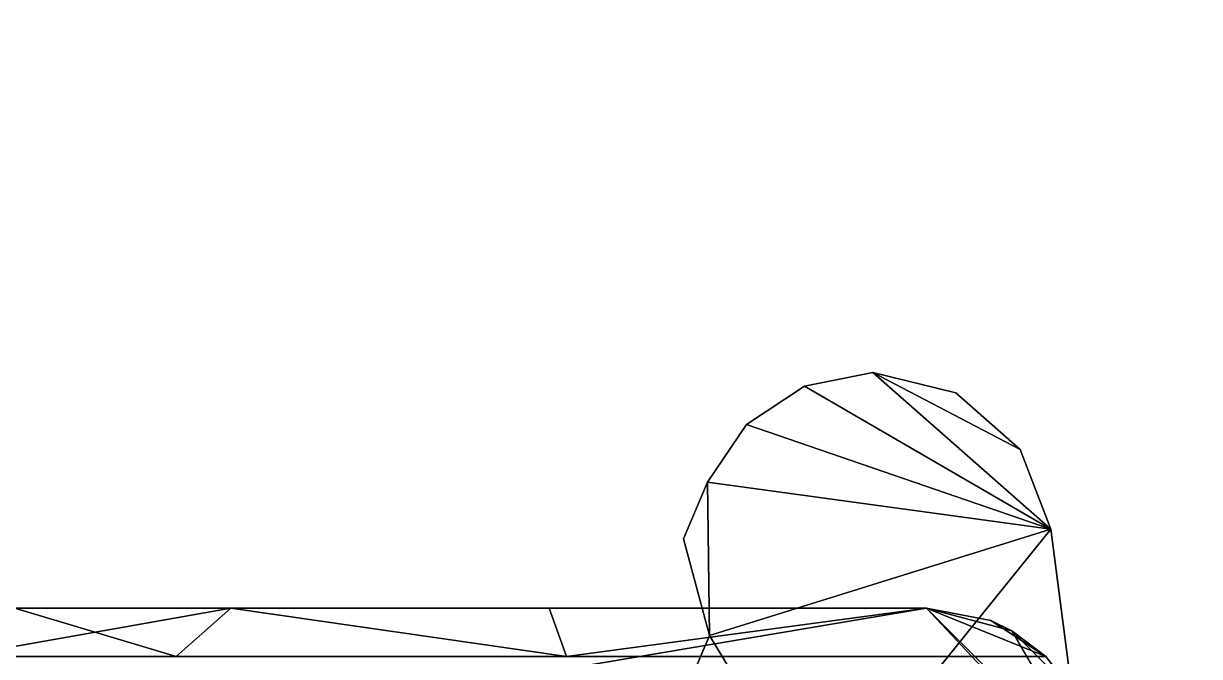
# Model space of a CAD drawing. Extents: x -80 to 2901, y -3352 to 80.
# Drawn here: x 1775.7 to 1796.34, y -558.85 to -547.75 of the extents above; entities that cross this region are included whole.
import ezdxf

# ---------------------------------------------------------------- set-up
doc = ezdxf.new("R2010")
doc.units = 0

# ---------------------------------------------------------------- blocks, each defined once
blk = doc.blocks.new('cocina Juan v2.bajo pileta 2p gola 72x18.Suelo1', base_point=(0, 18))
at = {"layer": 'Blanco', "color": 0}
for points in [[(0, 18), (0, 575), (800, 575), (800, 18)], [(0, 18, 18), (0, 575, 18), (800, 575, 18), (800, 18, 18)]]:
    blk.add_3dface(points, dxfattribs=at)
blk = doc.blocks.new('cocina Juan v2.bajo pileta 2p gola 72x18.Suelo')
at = {"layer": 'Blanco'}
blk.add_blockref('cocina Juan v2.bajo pileta 2p gola 72x18.Suelo1', (0, 18), dxfattribs=at)
blk = doc.blocks.new('cocina Juan v2.bajo pileta 2p gola 72x18.gola placa sin fijaciones [1]1', base_point=(0, 36, 850))
at = {"layer": 'blanco', "color": 0}
for points in [[(0, 36, 778), (0, 18, 778), (800, 18, 778), (800, 36, 778)], [(800, 36, 850), (800, 18, 850), (0, 18, 850), (0, 36, 850)]]:
    blk.add_3dface(points, dxfattribs=at)
blk = doc.blocks.new('cocina Juan v2.bajo pileta 2p gola 72x18.gola placa sin fijaciones [1]')
at = {"layer": 'Blanco'}
blk.add_blockref('cocina Juan v2.bajo pileta 2p gola 72x18.gola placa sin fijaciones [1]1', (0, 36, 850), dxfattribs=at)
blk = doc.blocks.new('cocina Juan v2.bajo pileta 2p gola 72x18.puerta gola 40 (doble) [1]3', base_point=(757.55, 18.8, 661.5))
at = {"layer": 'ACCESSORY', "color": 0, "invisible_edges": 8}
for points in [[(775.61, 26.13, 693.65), (774.412, 25.893, 693.65), (778.734, 23.384, 693.65), (775.61, 26.13, 693.65)], [(775.61, 26.13, 693.65), (774.412, 25.893, 693.65), (778.734, 23.384, 693.65), (775.61, 26.13, 693.65)], [(775.61, 26.13, 686.35), (774.412, 25.893, 686.35), (774.412, 25.893, 693.65), (775.61, 26.13, 686.35)], [(775.61, 26.13, 686.35), (774.412, 25.893, 686.35), (774.412, 25.893, 693.65), (775.61, 26.13, 686.35)], [(775.61, 26.13, 693.65), (775.61, 26.13, 686.35), (774.412, 25.893, 693.65), (775.61, 26.13, 693.65)], [(775.61, 26.13, 693.65), (775.61, 26.13, 686.35), (774.412, 25.893, 693.65), (775.61, 26.13, 693.65)], [(778.734, 23.384, 686.35), (774.412, 25.893, 686.35), (775.61, 26.13, 686.35), (778.734, 23.384, 686.35)], [(778.734, 23.384, 686.35), (774.412, 25.893, 686.35), (775.61, 26.13, 686.35), (778.734, 23.384, 686.35)], [(778.193, 24.783, 693.65), (775.61, 26.13, 693.65), (778.734, 23.384, 693.65), (778.193, 24.783, 693.65)], [(778.193, 24.783, 693.65), (775.61, 26.13, 693.65), (778.734, 23.384, 693.65), (778.193, 24.783, 693.65)], [(778.193, 24.783, 693.65), (777.067, 25.773, 693.65), (775.61, 26.13, 693.65), (778.193, 24.783, 693.65)], [(778.193, 24.783, 693.65), (777.067, 25.773, 693.65), (775.61, 26.13, 693.65), (778.193, 24.783, 693.65)], [(775.61, 26.13, 693.65), (777.067, 25.773, 693.65), (777.067, 25.773, 686.35), (775.61, 26.13, 693.65)], [(775.61, 26.13, 693.65), (777.067, 25.773, 693.65), (777.067, 25.773, 686.35), (775.61, 26.13, 693.65)], [(775.61, 26.13, 686.35), (775.61, 26.13, 693.65), (777.067, 25.773, 686.35), (775.61, 26.13, 686.35)], [(775.61, 26.13, 686.35), (775.61, 26.13, 693.65), (777.067, 25.773, 686.35), (775.61, 26.13, 686.35)], [(778.193, 24.783, 686.35), (778.734, 23.384, 686.35), (775.61, 26.13, 686.35), (778.193, 24.783, 686.35)], [(778.193, 24.783, 686.35), (778.734, 23.384, 686.35), (775.61, 26.13, 686.35), (778.193, 24.783, 686.35)], [(777.067, 25.773, 686.35), (778.193, 24.783, 686.35), (775.61, 26.13, 686.35), (777.067, 25.773, 686.35)], [(777.067, 25.773, 686.35), (778.193, 24.783, 686.35), (775.61, 26.13, 686.35), (777.067, 25.773, 686.35)], [(774.412, 25.893, 693.65), (773.394, 25.219, 693.65), (778.734, 23.384, 693.65), (774.412, 25.893, 693.65)], [(774.412, 25.893, 693.65), (773.394, 25.219, 693.65), (778.734, 23.384, 693.65), (774.412, 25.893, 693.65)], [(774.412, 25.893, 693.65), (773.394, 25.219, 686.35), (773.394, 25.219, 693.65), (774.412, 25.893, 693.65)], [(774.412, 25.893, 693.65), (773.394, 25.219, 686.35), (773.394, 25.219, 693.65), (774.412, 25.893, 693.65)], [(774.412, 25.893, 686.35), (773.394, 25.219, 686.35), (774.412, 25.893, 693.65), (774.412, 25.893, 686.35)], [(774.412, 25.893, 686.35), (773.394, 25.219, 686.35), (774.412, 25.893, 693.65), (774.412, 25.893, 686.35)], [(773.394, 25.219, 686.35), (774.412, 25.893, 686.35), (778.734, 23.384, 686.35), (773.394, 25.219, 686.35)], [(773.394, 25.219, 686.35), (774.412, 25.893, 686.35), (778.734, 23.384, 686.35), (773.394, 25.219, 686.35)], [(773.394, 25.219, 693.65), (772.709, 24.208, 693.65), (778.734, 23.384, 693.65), (773.394, 25.219, 693.65)], [(773.394, 25.219, 693.65), (772.709, 24.208, 693.65), (778.734, 23.384, 693.65), (773.394, 25.219, 693.65)], [(772.709, 24.208, 686.35), (773.394, 25.219, 686.35), (778.734, 23.384, 686.35), (772.709, 24.208, 686.35)], [(772.709, 24.208, 686.35), (773.394, 25.219, 686.35), (778.734, 23.384, 686.35), (772.709, 24.208, 686.35)], [(772.287, 23.211, 693.65), (772.741, 21.517, 693.65), (772.709, 24.208, 693.65), (772.287, 23.211, 693.65)], [(772.287, 23.211, 693.65), (772.741, 21.517, 693.65), (772.709, 24.208, 693.65), (772.287, 23.211, 693.65)], [(772.287, 23.211, 686.35), (772.287, 23.211, 693.65), (772.709, 24.208, 693.65), (772.287, 23.211, 686.35)], [(772.287, 23.211, 686.35), (772.287, 23.211, 693.65), (772.709, 24.208, 693.65), (772.287, 23.211, 686.35)], [(772.709, 24.208, 686.35), (772.287, 23.211, 686.35), (772.709, 24.208, 693.65), (772.709, 24.208, 686.35)], [(772.709, 24.208, 686.35), (772.287, 23.211, 686.35), (772.709, 24.208, 693.65), (772.709, 24.208, 686.35)], [(772.287, 23.211, 686.35), (772.709, 24.208, 686.35), (772.741, 21.517, 686.35), (772.287, 23.211, 686.35)], [(772.287, 23.211, 686.35), (772.709, 24.208, 686.35), (772.741, 21.517, 686.35), (772.287, 23.211, 686.35)], [(772.709, 24.208, 693.65), (772.741, 21.517, 693.65), (778.734, 23.384, 693.65), (772.709, 24.208, 693.65)], [(772.709, 24.208, 693.65), (772.741, 21.517, 693.65), (778.734, 23.384, 693.65), (772.709, 24.208, 693.65)], [(772.741, 21.517, 686.35), (772.709, 24.208, 686.35), (778.734, 23.384, 686.35), (772.741, 21.517, 686.35)], [(772.741, 21.517, 686.35), (772.709, 24.208, 686.35), (778.734, 23.384, 686.35), (772.741, 21.517, 686.35)], [(774.671, 18.357, 693.65), (778.734, 23.384, 693.65), (772.741, 21.517, 693.65), (774.671, 18.357, 693.65)], [(774.671, 18.357, 693.65), (778.734, 23.384, 693.65), (772.741, 21.517, 693.65), (774.671, 18.357, 693.65)], [(772.741, 21.517, 686.35), (778.734, 23.384, 686.35), (774.671, 18.357, 686.35), (772.741, 21.517, 686.35)], [(772.741, 21.517, 686.35), (778.734, 23.384, 686.35), (774.671, 18.357, 686.35), (772.741, 21.517, 686.35)], [(778.734, 23.384, 693.65), (774.671, 18.357, 693.65), (779.625, 16.499, 693.65), (778.734, 23.384, 693.65)], [(778.734, 23.384, 693.65), (774.671, 18.357, 693.65), (779.625, 16.499, 693.65), (778.734, 23.384, 693.65)], [(778.734, 23.384, 686.35), (779.625, 16.499, 686.35), (774.671, 18.357, 686.35), (778.734, 23.384, 686.35)], [(778.734, 23.384, 686.35), (779.625, 16.499, 686.35), (774.671, 18.357, 686.35), (778.734, 23.384, 686.35)], [(760.55, 22, 718.5), (757.55, 18.8, 718.5), (776.55, 22, 718.5), (760.55, 22, 718.5)], [(760.55, 22, 718.5), (757.55, 18.8, 718.5), (776.55, 22, 718.5), (760.55, 22, 718.5)], [(757.55, 18.8, 718.5), (779.55, 18.8, 718.5), (776.55, 22, 718.5), (757.55, 18.8, 718.5)], [(757.55, 18.8, 718.5), (779.55, 18.8, 718.5), (776.55, 22, 718.5), (757.55, 18.8, 718.5)], [(760.55, 22, 661.5), (776.55, 22, 661.5), (757.55, 18.8, 661.5), (760.55, 22, 661.5)], [(760.55, 22, 661.5), (776.55, 22, 661.5), (757.55, 18.8, 661.5), (760.55, 22, 661.5)], [(779.55, 18.8, 661.5), (757.55, 18.8, 661.5), (776.55, 22, 661.5), (779.55, 18.8, 661.5)], [(779.55, 18.8, 661.5), (757.55, 18.8, 661.5), (776.55, 22, 661.5), (779.55, 18.8, 661.5)], [(764.345, 22, 702.956), (759.549, 21.15, 694.269), (760.55, 22, 697.297), (764.345, 22, 702.956)], [(764.345, 22, 702.956), (759.549, 21.15, 694.269), (760.55, 22, 697.297), (764.345, 22, 702.956)], [(763.383, 21.15, 701.897), (759.549, 21.15, 694.269), (764.345, 22, 702.956), (763.383, 21.15, 701.897)], [(763.383, 21.15, 701.897), (759.549, 21.15, 694.269), (764.345, 22, 702.956), (763.383, 21.15, 701.897)], [(759.549, 21.15, 685.731), (763.383, 21.15, 678.103), (760.55, 22, 682.703), (759.549, 21.15, 685.731)], [(759.549, 21.15, 685.731), (763.383, 21.15, 678.103), (760.55, 22, 682.703), (759.549, 21.15, 685.731)], [(760.55, 22, 697.297), (760.55, 22, 718.5), (764.345, 22, 702.956), (760.55, 22, 697.297)], [(760.55, 22, 697.297), (760.55, 22, 718.5), (764.345, 22, 702.956), (760.55, 22, 697.297)], [(764.345, 22, 702.956), (760.55, 22, 718.5), (769.931, 22, 706.858), (764.345, 22, 702.956)], [(764.345, 22, 702.956), (760.55, 22, 718.5), (769.931, 22, 706.858), (764.345, 22, 702.956)], [(776.55, 22, 718.5), (769.931, 22, 706.858), (760.55, 22, 718.5), (776.55, 22, 718.5)], [(776.55, 22, 718.5), (769.931, 22, 706.858), (760.55, 22, 718.5), (776.55, 22, 718.5)], [(760.55, 22, 682.703), (763.383, 21.15, 678.103), (764.345, 22, 677.044), (760.55, 22, 682.703)], [(760.55, 22, 682.703), (763.383, 21.15, 678.103), (764.345, 22, 677.044), (760.55, 22, 682.703)], [(760.55, 22, 682.703), (764.345, 22, 677.044), (760.55, 22, 661.5), (760.55, 22, 682.703)], [(760.55, 22, 682.703), (764.345, 22, 677.044), (760.55, 22, 661.5), (760.55, 22, 682.703)], [(764.345, 22, 677.044), (769.931, 22, 673.142), (760.55, 22, 661.5), (764.345, 22, 677.044)], [(764.345, 22, 677.044), (769.931, 22, 673.142), (760.55, 22, 661.5), (764.345, 22, 677.044)], [(776.55, 22, 661.5), (760.55, 22, 661.5), (769.931, 22, 673.142), (776.55, 22, 661.5)], [(776.55, 22, 661.5), (760.55, 22, 661.5), (769.931, 22, 673.142), (776.55, 22, 661.5)], [(770.233, 21.15, 706.992), (763.383, 21.15, 701.897), (764.345, 22, 702.956), (770.233, 21.15, 706.992)], [(770.233, 21.15, 706.992), (763.383, 21.15, 701.897), (764.345, 22, 702.956), (770.233, 21.15, 706.992)], [(770.233, 21.15, 673.008), (764.345, 22, 677.044), (763.383, 21.15, 678.103), (770.233, 21.15, 673.008)], [(770.233, 21.15, 673.008), (764.345, 22, 677.044), (763.383, 21.15, 678.103), (770.233, 21.15, 673.008)], [(769.931, 22, 706.858), (770.233, 21.15, 706.992), (764.345, 22, 702.956), (769.931, 22, 706.858)], [(769.931, 22, 706.858), (770.233, 21.15, 706.992), (764.345, 22, 702.956), (769.931, 22, 706.858)], [(769.931, 22, 673.142), (764.345, 22, 677.044), (770.233, 21.15, 673.008), (769.931, 22, 673.142)], [(769.931, 22, 673.142), (764.345, 22, 677.044), (770.233, 21.15, 673.008), (769.931, 22, 673.142)], [(776.55, 22, 708.473), (769.931, 22, 706.858), (776.55, 22, 718.5), (776.55, 22, 708.473)], [(776.55, 22, 708.473), (769.931, 22, 706.858), (776.55, 22, 718.5), (776.55, 22, 708.473)], [(769.931, 22, 706.858), (776.55, 22, 708.473), (770.233, 21.15, 706.992), (769.931, 22, 706.858)], [(769.931, 22, 706.858), (776.55, 22, 708.473), (770.233, 21.15, 706.992), (769.931, 22, 706.858)], [(769.931, 22, 673.142), (770.233, 21.15, 673.008), (776.55, 22, 671.527), (769.931, 22, 673.142)], [(769.931, 22, 673.142), (770.233, 21.15, 673.008), (776.55, 22, 671.527), (769.931, 22, 673.142)], [(776.55, 22, 671.527), (776.55, 22, 661.5), (769.931, 22, 673.142), (776.55, 22, 671.527)], [(776.55, 22, 671.527), (776.55, 22, 661.5), (769.931, 22, 673.142), (776.55, 22, 671.527)], [(778.642, 21.15, 708.468), (770.233, 21.15, 706.992), (776.55, 22, 708.473), (778.642, 21.15, 708.468)], [(778.642, 21.15, 708.468), (770.233, 21.15, 706.992), (776.55, 22, 708.473), (778.642, 21.15, 708.468)], [(770.233, 21.15, 673.008), (778.642, 21.15, 671.532), (776.55, 22, 671.527), (770.233, 21.15, 673.008)], [(770.233, 21.15, 673.008), (778.642, 21.15, 671.532), (776.55, 22, 671.527), (770.233, 21.15, 673.008)], [(776.55, 22, 718.5), (779.55, 18.8, 718.5), (779.55, 19, 718.5), (776.55, 22, 718.5)], [(776.55, 22, 718.5), (779.55, 18.8, 718.5), (779.55, 19, 718.5), (776.55, 22, 718.5)], [(778.05, 21.598, 718.5), (776.55, 22, 718.5), (779.55, 19, 718.5), (778.05, 21.598, 718.5)], [(778.05, 21.598, 718.5), (776.55, 22, 718.5), (779.55, 19, 718.5), (778.05, 21.598, 718.5)], [(776.55, 22, 718.5), (778.05, 21.598, 718.5), (777.68, 21.779, 708.5), (776.55, 22, 718.5)], [(776.55, 22, 718.5), (778.05, 21.598, 718.5), (777.68, 21.779, 708.5), (776.55, 22, 718.5)], [(776.55, 22, 708.473), (776.55, 22, 718.5), (777.68, 21.779, 708.5), (776.55, 22, 708.473)], [(776.55, 22, 708.473), (776.55, 22, 718.5), (777.68, 21.779, 708.5), (776.55, 22, 708.473)], [(777.68, 21.779, 708.5), (778.642, 21.15, 708.468), (776.55, 22, 708.473), (777.68, 21.779, 708.5)], [(777.68, 21.779, 708.5), (778.642, 21.15, 708.468), (776.55, 22, 708.473), (777.68, 21.779, 708.5)], [(778.642, 21.15, 671.532), (777.679, 21.78, 671.5), (776.55, 22, 671.527), (778.642, 21.15, 671.532)], [(778.642, 21.15, 671.532), (777.679, 21.78, 671.5), (776.55, 22, 671.527), (778.642, 21.15, 671.532)], [(776.55, 22, 671.527), (777.679, 21.78, 671.5), (776.55, 22, 661.5), (776.55, 22, 671.527)], [(776.55, 22, 671.527), (777.679, 21.78, 671.5), (776.55, 22, 661.5), (776.55, 22, 671.527)], [(776.55, 22, 661.5), (777.679, 21.78, 671.5), (778.05, 21.598, 661.5), (776.55, 22, 661.5)], [(776.55, 22, 661.5), (777.679, 21.78, 671.5), (778.05, 21.598, 661.5), (776.55, 22, 661.5)], [(778.642, 21.15, 671.532), (778.05, 21.598, 661.5), (777.679, 21.78, 671.5), (778.642, 21.15, 671.532)], [(778.642, 21.15, 671.532), (778.05, 21.598, 661.5), (777.679, 21.78, 671.5), (778.642, 21.15, 671.532)], [(777.68, 21.779, 708.5), (778.05, 21.598, 718.5), (778.642, 21.15, 708.468), (777.68, 21.779, 708.5)], [(777.68, 21.779, 708.5), (778.05, 21.598, 718.5), (778.642, 21.15, 708.468), (777.68, 21.779, 708.5)], [(771.885, 19.497, 693.65), (774.671, 18.357, 693.65), (772.741, 21.517, 693.65), (771.885, 19.497, 693.65)], [(771.885, 19.497, 693.65), (774.671, 18.357, 693.65), (772.741, 21.517, 693.65), (771.885, 19.497, 693.65)], [(771.885, 19.497, 686.35), (772.741, 21.517, 686.35), (774.671, 18.357, 686.35), (771.885, 19.497, 686.35)], [(771.885, 19.497, 686.35), (772.741, 21.517, 686.35), (774.671, 18.357, 686.35), (771.885, 19.497, 686.35)], [(779.148, 20.5, 718.5), (778.05, 21.598, 718.5), (779.55, 19, 718.5), (779.148, 20.5, 718.5)], [(779.148, 20.5, 718.5), (778.05, 21.598, 718.5), (779.55, 19, 718.5), (779.148, 20.5, 718.5)], [(778.05, 21.598, 718.5), (779.148, 20.5, 718.5), (778.642, 21.15, 708.468), (778.05, 21.598, 718.5)], [(778.05, 21.598, 718.5), (779.148, 20.5, 718.5), (778.642, 21.15, 708.468), (778.05, 21.598, 718.5)], [(778.642, 21.15, 671.532), (779.148, 20.5, 661.5), (778.05, 21.598, 661.5), (778.642, 21.15, 671.532)], [(778.642, 21.15, 671.532), (779.148, 20.5, 661.5), (778.05, 21.598, 661.5), (778.642, 21.15, 671.532)], [(778.05, 21.598, 661.5), (779.148, 20.5, 661.5), (779.55, 19, 661.5), (778.05, 21.598, 661.5)], [(778.05, 21.598, 661.5), (779.148, 20.5, 661.5), (779.55, 19, 661.5), (778.05, 21.598, 661.5)], [(770.233, 21.15, 706.992), (764, 21.15, 700.1), (763.383, 21.15, 701.897), (770.233, 21.15, 706.992)], [(770.233, 21.15, 706.992), (764, 21.15, 700.1), (763.383, 21.15, 701.897), (770.233, 21.15, 706.992)], [(778.642, 21.15, 700.1), (764, 21.15, 700.1), (770.233, 21.15, 706.992), (778.642, 21.15, 700.1)], [(778.642, 21.15, 700.1), (764, 21.15, 700.1), (770.233, 21.15, 706.992), (778.642, 21.15, 700.1)], [(778.642, 21.15, 708.468), (778.642, 21.15, 700.1), (770.233, 21.15, 706.992), (778.642, 21.15, 708.468)], [(778.642, 21.15, 708.468), (778.642, 21.15, 700.1), (770.233, 21.15, 706.992), (778.642, 21.15, 708.468)], [(779.134, 20.524, 700.1), (778.642, 21.15, 708.468), (779.148, 20.5, 718.5), (779.134, 20.524, 700.1)], [(779.134, 20.524, 700.1), (778.642, 21.15, 708.468), (779.148, 20.5, 718.5), (779.134, 20.524, 700.1)], [(778.642, 21.15, 700.1), (778.642, 21.15, 708.468), (779.134, 20.524, 700.1), (778.642, 21.15, 700.1)], [(778.642, 21.15, 700.1), (778.642, 21.15, 708.468), (779.134, 20.524, 700.1), (778.642, 21.15, 700.1)]]:
    blk.add_3dface(points, dxfattribs=at)
at = {"layer": 'ACCESSORY', "color": 0}
for points in [[(778.193, 24.783, 693.65), (778.193, 24.783, 686.35), (777.067, 25.773, 686.35), (777.067, 25.773, 693.65)], [(778.193, 24.783, 693.65), (778.193, 24.783, 686.35), (777.067, 25.773, 686.35), (777.067, 25.773, 693.65)], [(773.394, 25.219, 693.65), (773.394, 25.219, 686.35), (772.709, 24.208, 686.35), (772.709, 24.208, 693.65)], [(773.394, 25.219, 693.65), (773.394, 25.219, 686.35), (772.709, 24.208, 686.35), (772.709, 24.208, 693.65)], [(778.734, 23.384, 693.65), (778.734, 23.384, 686.35), (778.193, 24.783, 686.35), (778.193, 24.783, 693.65)], [(778.734, 23.384, 693.65), (778.734, 23.384, 686.35), (778.193, 24.783, 686.35), (778.193, 24.783, 693.65)], [(779.625, 16.499, 693.65), (779.625, 16.499, 686.35), (778.734, 23.384, 686.35), (778.734, 23.384, 693.65)], [(779.625, 16.499, 693.65), (779.625, 16.499, 686.35), (778.734, 23.384, 686.35), (778.734, 23.384, 693.65)], [(772.741, 21.517, 686.35), (772.741, 21.517, 693.65), (772.287, 23.211, 693.65), (772.287, 23.211, 686.35)], [(772.741, 21.517, 686.35), (772.741, 21.517, 693.65), (772.287, 23.211, 693.65), (772.287, 23.211, 686.35)], [(776.55, 22, 661.5), (778.05, 21.598, 661.5), (779.55, 19, 661.5), (779.55, 18.8, 661.5)], [(776.55, 22, 661.5), (778.05, 21.598, 661.5), (779.55, 19, 661.5), (779.55, 18.8, 661.5)], [(772.741, 21.517, 693.65), (772.741, 21.517, 686.35), (771.885, 19.497, 686.35), (771.885, 19.497, 693.65)], [(772.741, 21.517, 693.65), (772.741, 21.517, 686.35), (771.885, 19.497, 686.35), (771.885, 19.497, 693.65)]]:
    blk.add_3dface(points, dxfattribs=at)
blk = doc.blocks.new('cocina Juan v2.bajo pileta 2p gola 72x18.puerta gola 40 (doble) [1]4', base_point=(757.55, 18.8, 91.5))
at = {"layer": 'ACCESSORY', "color": 0, "invisible_edges": 8}
for points in [[(775.61, 26.13, 123.65), (774.412, 25.893, 123.65), (778.734, 23.384, 123.65), (775.61, 26.13, 123.65)], [(775.61, 26.13, 123.65), (774.412, 25.893, 123.65), (778.734, 23.384, 123.65), (775.61, 26.13, 123.65)], [(775.61, 26.13, 116.35), (774.412, 25.893, 116.35), (774.412, 25.893, 123.65), (775.61, 26.13, 116.35)], [(775.61, 26.13, 116.35), (774.412, 25.893, 116.35), (774.412, 25.893, 123.65), (775.61, 26.13, 116.35)], [(775.61, 26.13, 123.65), (775.61, 26.13, 116.35), (774.412, 25.893, 123.65), (775.61, 26.13, 123.65)], [(775.61, 26.13, 123.65), (775.61, 26.13, 116.35), (774.412, 25.893, 123.65), (775.61, 26.13, 123.65)], [(778.734, 23.384, 116.35), (774.412, 25.893, 116.35), (775.61, 26.13, 116.35), (778.734, 23.384, 116.35)], [(778.734, 23.384, 116.35), (774.412, 25.893, 116.35), (775.61, 26.13, 116.35), (778.734, 23.384, 116.35)], [(778.193, 24.783, 123.65), (775.61, 26.13, 123.65), (778.734, 23.384, 123.65), (778.193, 24.783, 123.65)], [(778.193, 24.783, 123.65), (775.61, 26.13, 123.65), (778.734, 23.384, 123.65), (778.193, 24.783, 123.65)], [(778.193, 24.783, 123.65), (777.067, 25.773, 123.65), (775.61, 26.13, 123.65), (778.193, 24.783, 123.65)], [(778.193, 24.783, 123.65), (777.067, 25.773, 123.65), (775.61, 26.13, 123.65), (778.193, 24.783, 123.65)], [(775.61, 26.13, 123.65), (777.067, 25.773, 123.65), (777.067, 25.773, 116.35), (775.61, 26.13, 123.65)], [(775.61, 26.13, 123.65), (777.067, 25.773, 123.65), (777.067, 25.773, 116.35), (775.61, 26.13, 123.65)], [(775.61, 26.13, 116.35), (775.61, 26.13, 123.65), (777.067, 25.773, 116.35), (775.61, 26.13, 116.35)], [(775.61, 26.13, 116.35), (775.61, 26.13, 123.65), (777.067, 25.773, 116.35), (775.61, 26.13, 116.35)], [(778.193, 24.783, 116.35), (778.734, 23.384, 116.35), (775.61, 26.13, 116.35), (778.193, 24.783, 116.35)], [(778.193, 24.783, 116.35), (778.734, 23.384, 116.35), (775.61, 26.13, 116.35), (778.193, 24.783, 116.35)], [(777.067, 25.773, 116.35), (778.193, 24.783, 116.35), (775.61, 26.13, 116.35), (777.067, 25.773, 116.35)], [(777.067, 25.773, 116.35), (778.193, 24.783, 116.35), (775.61, 26.13, 116.35), (777.067, 25.773, 116.35)], [(774.412, 25.893, 123.65), (773.394, 25.219, 123.65), (778.734, 23.384, 123.65), (774.412, 25.893, 123.65)], [(774.412, 25.893, 123.65), (773.394, 25.219, 123.65), (778.734, 23.384, 123.65), (774.412, 25.893, 123.65)], [(774.412, 25.893, 123.65), (773.394, 25.219, 116.35), (773.394, 25.219, 123.65), (774.412, 25.893, 123.65)], [(774.412, 25.893, 123.65), (773.394, 25.219, 116.35), (773.394, 25.219, 123.65), (774.412, 25.893, 123.65)], [(774.412, 25.893, 116.35), (773.394, 25.219, 116.35), (774.412, 25.893, 123.65), (774.412, 25.893, 116.35)], [(774.412, 25.893, 116.35), (773.394, 25.219, 116.35), (774.412, 25.893, 123.65), (774.412, 25.893, 116.35)], [(773.394, 25.219, 116.35), (774.412, 25.893, 116.35), (778.734, 23.384, 116.35), (773.394, 25.219, 116.35)], [(773.394, 25.219, 116.35), (774.412, 25.893, 116.35), (778.734, 23.384, 116.35), (773.394, 25.219, 116.35)], [(773.394, 25.219, 123.65), (772.709, 24.208, 123.65), (778.734, 23.384, 123.65), (773.394, 25.219, 123.65)], [(773.394, 25.219, 123.65), (772.709, 24.208, 123.65), (778.734, 23.384, 123.65), (773.394, 25.219, 123.65)], [(772.709, 24.208, 116.35), (773.394, 25.219, 116.35), (778.734, 23.384, 116.35), (772.709, 24.208, 116.35)], [(772.709, 24.208, 116.35), (773.394, 25.219, 116.35), (778.734, 23.384, 116.35), (772.709, 24.208, 116.35)], [(772.287, 23.211, 123.65), (772.741, 21.517, 123.65), (772.709, 24.208, 123.65), (772.287, 23.211, 123.65)], [(772.287, 23.211, 123.65), (772.741, 21.517, 123.65), (772.709, 24.208, 123.65), (772.287, 23.211, 123.65)], [(772.287, 23.211, 116.35), (772.287, 23.211, 123.65), (772.709, 24.208, 123.65), (772.287, 23.211, 116.35)], [(772.287, 23.211, 116.35), (772.287, 23.211, 123.65), (772.709, 24.208, 123.65), (772.287, 23.211, 116.35)], [(772.709, 24.208, 116.35), (772.287, 23.211, 116.35), (772.709, 24.208, 123.65), (772.709, 24.208, 116.35)], [(772.709, 24.208, 116.35), (772.287, 23.211, 116.35), (772.709, 24.208, 123.65), (772.709, 24.208, 116.35)], [(772.287, 23.211, 116.35), (772.709, 24.208, 116.35), (772.741, 21.517, 116.35), (772.287, 23.211, 116.35)], [(772.287, 23.211, 116.35), (772.709, 24.208, 116.35), (772.741, 21.517, 116.35), (772.287, 23.211, 116.35)], [(772.709, 24.208, 123.65), (772.741, 21.517, 123.65), (778.734, 23.384, 123.65), (772.709, 24.208, 123.65)], [(772.709, 24.208, 123.65), (772.741, 21.517, 123.65), (778.734, 23.384, 123.65), (772.709, 24.208, 123.65)], [(772.741, 21.517, 116.35), (772.709, 24.208, 116.35), (778.734, 23.384, 116.35), (772.741, 21.517, 116.35)], [(772.741, 21.517, 116.35), (772.709, 24.208, 116.35), (778.734, 23.384, 116.35), (772.741, 21.517, 116.35)], [(774.671, 18.357, 123.65), (778.734, 23.384, 123.65), (772.741, 21.517, 123.65), (774.671, 18.357, 123.65)], [(774.671, 18.357, 123.65), (778.734, 23.384, 123.65), (772.741, 21.517, 123.65), (774.671, 18.357, 123.65)], [(772.741, 21.517, 116.35), (778.734, 23.384, 116.35), (774.671, 18.357, 116.35), (772.741, 21.517, 116.35)], [(772.741, 21.517, 116.35), (778.734, 23.384, 116.35), (774.671, 18.357, 116.35), (772.741, 21.517, 116.35)], [(778.734, 23.384, 123.65), (774.671, 18.357, 123.65), (779.625, 16.499, 123.65), (778.734, 23.384, 123.65)], [(778.734, 23.384, 123.65), (774.671, 18.357, 123.65), (779.625, 16.499, 123.65), (778.734, 23.384, 123.65)], [(778.734, 23.384, 116.35), (779.625, 16.499, 116.35), (774.671, 18.357, 116.35), (778.734, 23.384, 116.35)], [(778.734, 23.384, 116.35), (779.625, 16.499, 116.35), (774.671, 18.357, 116.35), (778.734, 23.384, 116.35)], [(760.55, 22, 148.5), (757.55, 18.8, 148.5), (776.55, 22, 148.5), (760.55, 22, 148.5)], [(760.55, 22, 148.5), (757.55, 18.8, 148.5), (776.55, 22, 148.5), (760.55, 22, 148.5)], [(757.55, 18.8, 148.5), (779.55, 18.8, 148.5), (776.55, 22, 148.5), (757.55, 18.8, 148.5)], [(757.55, 18.8, 148.5), (779.55, 18.8, 148.5), (776.55, 22, 148.5), (757.55, 18.8, 148.5)], [(760.55, 22, 91.5), (776.55, 22, 91.5), (757.55, 18.8, 91.5), (760.55, 22, 91.5)], [(760.55, 22, 91.5), (776.55, 22, 91.5), (757.55, 18.8, 91.5), (760.55, 22, 91.5)], [(779.55, 18.8, 91.5), (757.55, 18.8, 91.5), (776.55, 22, 91.5), (779.55, 18.8, 91.5)], [(779.55, 18.8, 91.5), (757.55, 18.8, 91.5), (776.55, 22, 91.5), (779.55, 18.8, 91.5)], [(764.345, 22, 132.956), (759.549, 21.15, 124.269), (760.55, 22, 127.297), (764.345, 22, 132.956)], [(764.345, 22, 132.956), (759.549, 21.15, 124.269), (760.55, 22, 127.297), (764.345, 22, 132.956)], [(763.383, 21.15, 131.897), (759.549, 21.15, 124.269), (764.345, 22, 132.956), (763.383, 21.15, 131.897)], [(763.383, 21.15, 131.897), (759.549, 21.15, 124.269), (764.345, 22, 132.956), (763.383, 21.15, 131.897)], [(759.549, 21.15, 115.731), (763.383, 21.15, 108.103), (760.55, 22, 112.703), (759.549, 21.15, 115.731)], [(759.549, 21.15, 115.731), (763.383, 21.15, 108.103), (760.55, 22, 112.703), (759.549, 21.15, 115.731)], [(760.55, 22, 127.297), (760.55, 22, 148.5), (764.345, 22, 132.956), (760.55, 22, 127.297)], [(760.55, 22, 127.297), (760.55, 22, 148.5), (764.345, 22, 132.956), (760.55, 22, 127.297)], [(764.345, 22, 132.956), (760.55, 22, 148.5), (769.931, 22, 136.858), (764.345, 22, 132.956)], [(764.345, 22, 132.956), (760.55, 22, 148.5), (769.931, 22, 136.858), (764.345, 22, 132.956)], [(776.55, 22, 148.5), (769.931, 22, 136.858), (760.55, 22, 148.5), (776.55, 22, 148.5)], [(776.55, 22, 148.5), (769.931, 22, 136.858), (760.55, 22, 148.5), (776.55, 22, 148.5)], [(760.55, 22, 112.703), (763.383, 21.15, 108.103), (764.345, 22, 107.044), (760.55, 22, 112.703)], [(760.55, 22, 112.703), (763.383, 21.15, 108.103), (764.345, 22, 107.044), (760.55, 22, 112.703)], [(760.55, 22, 112.703), (764.345, 22, 107.044), (760.55, 22, 91.5), (760.55, 22, 112.703)], [(760.55, 22, 112.703), (764.345, 22, 107.044), (760.55, 22, 91.5), (760.55, 22, 112.703)], [(764.345, 22, 107.044), (769.931, 22, 103.142), (760.55, 22, 91.5), (764.345, 22, 107.044)], [(764.345, 22, 107.044), (769.931, 22, 103.142), (760.55, 22, 91.5), (764.345, 22, 107.044)], [(776.55, 22, 91.5), (760.55, 22, 91.5), (769.931, 22, 103.142), (776.55, 22, 91.5)], [(776.55, 22, 91.5), (760.55, 22, 91.5), (769.931, 22, 103.142), (776.55, 22, 91.5)], [(770.233, 21.15, 136.992), (763.383, 21.15, 131.897), (764.345, 22, 132.956), (770.233, 21.15, 136.992)], [(770.233, 21.15, 136.992), (763.383, 21.15, 131.897), (764.345, 22, 132.956), (770.233, 21.15, 136.992)], [(770.233, 21.15, 103.008), (764.345, 22, 107.044), (763.383, 21.15, 108.103), (770.233, 21.15, 103.008)], [(770.233, 21.15, 103.008), (764.345, 22, 107.044), (763.383, 21.15, 108.103), (770.233, 21.15, 103.008)], [(769.931, 22, 136.858), (770.233, 21.15, 136.992), (764.345, 22, 132.956), (769.931, 22, 136.858)], [(769.931, 22, 136.858), (770.233, 21.15, 136.992), (764.345, 22, 132.956), (769.931, 22, 136.858)], [(769.931, 22, 103.142), (764.345, 22, 107.044), (770.233, 21.15, 103.008), (769.931, 22, 103.142)], [(769.931, 22, 103.142), (764.345, 22, 107.044), (770.233, 21.15, 103.008), (769.931, 22, 103.142)], [(776.55, 22, 138.473), (769.931, 22, 136.858), (776.55, 22, 148.5), (776.55, 22, 138.473)], [(776.55, 22, 138.473), (769.931, 22, 136.858), (776.55, 22, 148.5), (776.55, 22, 138.473)], [(769.931, 22, 136.858), (776.55, 22, 138.473), (770.233, 21.15, 136.992), (769.931, 22, 136.858)], [(769.931, 22, 136.858), (776.55, 22, 138.473), (770.233, 21.15, 136.992), (769.931, 22, 136.858)], [(769.931, 22, 103.142), (770.233, 21.15, 103.008), (776.55, 22, 101.527), (769.931, 22, 103.142)], [(769.931, 22, 103.142), (770.233, 21.15, 103.008), (776.55, 22, 101.527), (769.931, 22, 103.142)], [(776.55, 22, 101.527), (776.55, 22, 91.5), (769.931, 22, 103.142), (776.55, 22, 101.527)], [(776.55, 22, 101.527), (776.55, 22, 91.5), (769.931, 22, 103.142), (776.55, 22, 101.527)], [(778.642, 21.15, 138.468), (770.233, 21.15, 136.992), (776.55, 22, 138.473), (778.642, 21.15, 138.468)], [(778.642, 21.15, 138.468), (770.233, 21.15, 136.992), (776.55, 22, 138.473), (778.642, 21.15, 138.468)], [(770.233, 21.15, 103.008), (778.642, 21.15, 101.532), (776.55, 22, 101.527), (770.233, 21.15, 103.008)], [(770.233, 21.15, 103.008), (778.642, 21.15, 101.532), (776.55, 22, 101.527), (770.233, 21.15, 103.008)], [(776.55, 22, 148.5), (779.55, 18.8, 148.5), (779.55, 19, 148.5), (776.55, 22, 148.5)], [(776.55, 22, 148.5), (779.55, 18.8, 148.5), (779.55, 19, 148.5), (776.55, 22, 148.5)], [(778.05, 21.598, 148.5), (776.55, 22, 148.5), (779.55, 19, 148.5), (778.05, 21.598, 148.5)], [(778.05, 21.598, 148.5), (776.55, 22, 148.5), (779.55, 19, 148.5), (778.05, 21.598, 148.5)], [(776.55, 22, 148.5), (778.05, 21.598, 148.5), (777.68, 21.779, 138.5), (776.55, 22, 148.5)], [(776.55, 22, 148.5), (778.05, 21.598, 148.5), (777.68, 21.779, 138.5), (776.55, 22, 148.5)], [(776.55, 22, 138.473), (776.55, 22, 148.5), (777.68, 21.779, 138.5), (776.55, 22, 138.473)], [(776.55, 22, 138.473), (776.55, 22, 148.5), (777.68, 21.779, 138.5), (776.55, 22, 138.473)], [(777.68, 21.779, 138.5), (778.642, 21.15, 138.468), (776.55, 22, 138.473), (777.68, 21.779, 138.5)], [(777.68, 21.779, 138.5), (778.642, 21.15, 138.468), (776.55, 22, 138.473), (777.68, 21.779, 138.5)], [(778.642, 21.15, 101.532), (777.679, 21.78, 101.5), (776.55, 22, 101.527), (778.642, 21.15, 101.532)], [(778.642, 21.15, 101.532), (777.679, 21.78, 101.5), (776.55, 22, 101.527), (778.642, 21.15, 101.532)], [(776.55, 22, 101.527), (777.679, 21.78, 101.5), (776.55, 22, 91.5), (776.55, 22, 101.527)], [(776.55, 22, 101.527), (777.679, 21.78, 101.5), (776.55, 22, 91.5), (776.55, 22, 101.527)], [(776.55, 22, 91.5), (777.679, 21.78, 101.5), (778.05, 21.598, 91.5), (776.55, 22, 91.5)], [(776.55, 22, 91.5), (777.679, 21.78, 101.5), (778.05, 21.598, 91.5), (776.55, 22, 91.5)], [(778.642, 21.15, 101.532), (778.05, 21.598, 91.5), (777.679, 21.78, 101.5), (778.642, 21.15, 101.532)], [(778.642, 21.15, 101.532), (778.05, 21.598, 91.5), (777.679, 21.78, 101.5), (778.642, 21.15, 101.532)], [(777.68, 21.779, 138.5), (778.05, 21.598, 148.5), (778.642, 21.15, 138.468), (777.68, 21.779, 138.5)], [(777.68, 21.779, 138.5), (778.05, 21.598, 148.5), (778.642, 21.15, 138.468), (777.68, 21.779, 138.5)], [(771.885, 19.497, 123.65), (774.671, 18.357, 123.65), (772.741, 21.517, 123.65), (771.885, 19.497, 123.65)], [(771.885, 19.497, 123.65), (774.671, 18.357, 123.65), (772.741, 21.517, 123.65), (771.885, 19.497, 123.65)], [(771.885, 19.497, 116.35), (772.741, 21.517, 116.35), (774.671, 18.357, 116.35), (771.885, 19.497, 116.35)], [(771.885, 19.497, 116.35), (772.741, 21.517, 116.35), (774.671, 18.357, 116.35), (771.885, 19.497, 116.35)], [(779.148, 20.5, 148.5), (778.05, 21.598, 148.5), (779.55, 19, 148.5), (779.148, 20.5, 148.5)], [(779.148, 20.5, 148.5), (778.05, 21.598, 148.5), (779.55, 19, 148.5), (779.148, 20.5, 148.5)], [(778.05, 21.598, 148.5), (779.148, 20.5, 148.5), (778.642, 21.15, 138.468), (778.05, 21.598, 148.5)], [(778.05, 21.598, 148.5), (779.148, 20.5, 148.5), (778.642, 21.15, 138.468), (778.05, 21.598, 148.5)], [(778.642, 21.15, 101.532), (779.148, 20.5, 91.5), (778.05, 21.598, 91.5), (778.642, 21.15, 101.532)], [(778.642, 21.15, 101.532), (779.148, 20.5, 91.5), (778.05, 21.598, 91.5), (778.642, 21.15, 101.532)], [(778.05, 21.598, 91.5), (779.148, 20.5, 91.5), (779.55, 19, 91.5), (778.05, 21.598, 91.5)], [(778.05, 21.598, 91.5), (779.148, 20.5, 91.5), (779.55, 19, 91.5), (778.05, 21.598, 91.5)], [(770.233, 21.15, 136.992), (764, 21.15, 130.1), (763.383, 21.15, 131.897), (770.233, 21.15, 136.992)], [(770.233, 21.15, 136.992), (764, 21.15, 130.1), (763.383, 21.15, 131.897), (770.233, 21.15, 136.992)], [(778.642, 21.15, 130.1), (764, 21.15, 130.1), (770.233, 21.15, 136.992), (778.642, 21.15, 130.1)], [(778.642, 21.15, 130.1), (764, 21.15, 130.1), (770.233, 21.15, 136.992), (778.642, 21.15, 130.1)], [(778.642, 21.15, 138.468), (778.642, 21.15, 130.1), (770.233, 21.15, 136.992), (778.642, 21.15, 138.468)], [(778.642, 21.15, 138.468), (778.642, 21.15, 130.1), (770.233, 21.15, 136.992), (778.642, 21.15, 138.468)], [(779.134, 20.524, 130.1), (778.642, 21.15, 138.468), (779.148, 20.5, 148.5), (779.134, 20.524, 130.1)], [(779.134, 20.524, 130.1), (778.642, 21.15, 138.468), (779.148, 20.5, 148.5), (779.134, 20.524, 130.1)], [(778.642, 21.15, 130.1), (778.642, 21.15, 138.468), (779.134, 20.524, 130.1), (778.642, 21.15, 130.1)], [(778.642, 21.15, 130.1), (778.642, 21.15, 138.468), (779.134, 20.524, 130.1), (778.642, 21.15, 130.1)]]:
    blk.add_3dface(points, dxfattribs=at)
at = {"layer": 'ACCESSORY', "color": 0}
for points in [[(778.193, 24.783, 123.65), (778.193, 24.783, 116.35), (777.067, 25.773, 116.35), (777.067, 25.773, 123.65)], [(778.193, 24.783, 123.65), (778.193, 24.783, 116.35), (777.067, 25.773, 116.35), (777.067, 25.773, 123.65)], [(773.394, 25.219, 123.65), (773.394, 25.219, 116.35), (772.709, 24.208, 116.35), (772.709, 24.208, 123.65)], [(773.394, 25.219, 123.65), (773.394, 25.219, 116.35), (772.709, 24.208, 116.35), (772.709, 24.208, 123.65)], [(778.734, 23.384, 123.65), (778.734, 23.384, 116.35), (778.193, 24.783, 116.35), (778.193, 24.783, 123.65)], [(778.734, 23.384, 123.65), (778.734, 23.384, 116.35), (778.193, 24.783, 116.35), (778.193, 24.783, 123.65)], [(779.625, 16.499, 123.65), (779.625, 16.499, 116.35), (778.734, 23.384, 116.35), (778.734, 23.384, 123.65)], [(779.625, 16.499, 123.65), (779.625, 16.499, 116.35), (778.734, 23.384, 116.35), (778.734, 23.384, 123.65)], [(772.741, 21.517, 116.35), (772.741, 21.517, 123.65), (772.287, 23.211, 123.65), (772.287, 23.211, 116.35)], [(772.741, 21.517, 116.35), (772.741, 21.517, 123.65), (772.287, 23.211, 123.65), (772.287, 23.211, 116.35)], [(776.55, 22, 91.5), (778.05, 21.598, 91.5), (779.55, 19, 91.5), (779.55, 18.8, 91.5)], [(776.55, 22, 91.5), (778.05, 21.598, 91.5), (779.55, 19, 91.5), (779.55, 18.8, 91.5)], [(772.741, 21.517, 123.65), (772.741, 21.517, 116.35), (771.885, 19.497, 116.35), (771.885, 19.497, 123.65)], [(772.741, 21.517, 123.65), (772.741, 21.517, 116.35), (771.885, 19.497, 116.35), (771.885, 19.497, 123.65)]]:
    blk.add_3dface(points, dxfattribs=at)
blk = doc.blocks.new('cocina Juan v2.bajo pileta 2p gola 72x18.puerta gola 40 (doble) [1]')
for name, p in [('cocina Juan v2.bajo pileta 2p gola 72x18.puerta gola 40 (doble) [1]3', (757.55, 18.8, 661.5)), ('cocina Juan v2.bajo pileta 2p gola 72x18.puerta gola 40 (doble) [1]4', (757.55, 18.8, 91.5))]:
    blk.add_blockref(name, p)
blk = doc.blocks.new('cocina Juan v2.bajo pileta 2p gola 72x18')
at = {"layer": 'cocina Juan v2.bajo pileta 2p gola 72x18.gola placa sin fijaciones [1]'}
blk.add_blockref('cocina Juan v2.bajo pileta 2p gola 72x18.gola placa sin fijaciones [1]', (0, 0), dxfattribs=at)
at = {"layer": 'cocina Juan v2.bajo pileta 2p gola 72x18.puerta gola 40 (doble) [1]'}
blk.add_blockref('cocina Juan v2.bajo pileta 2p gola 72x18.puerta gola 40 (doble) [1]', (0, 0), dxfattribs=at)
at = {"layer": 'cocina Juan v2.bajo pileta 2p gola 72x18.Suelo'}
blk.add_blockref('cocina Juan v2.bajo pileta 2p gola 72x18.Suelo', (0, 0), dxfattribs=at)

msp = doc.modelspace()

# ---------------------------------------------------------------- block references
msp.add_blockref('cocina Juan v2.bajo pileta 2p gola 72x18', (1015, -580, 100))

doc.saveas('drawing.dxf')
